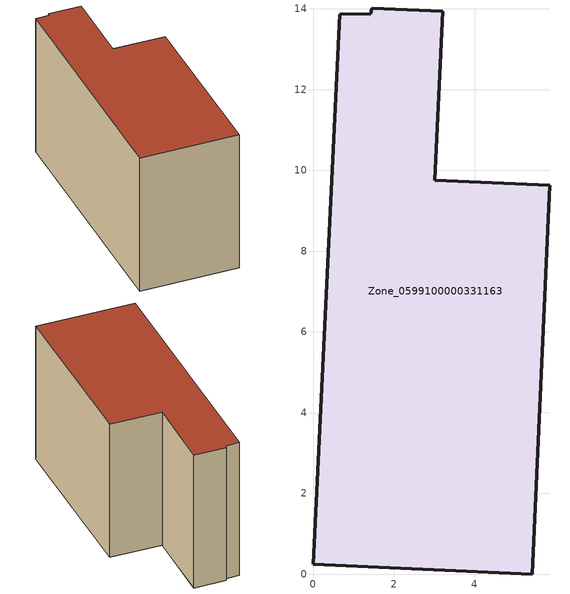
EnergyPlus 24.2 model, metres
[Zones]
Zone_0599100000331163
 floor ground (C_G): 1.45,14.02 3.21,13.94 3.02,9.76 5.87,9.63 5.43,0 0,0.25 0.66,13.86 1.43,13.88 z0.97
 wall outside (C_F): 5.43,0 5.87,9.63 3.02,9.76 3.21,13.94 1.45,14.02 1.43,13.88 0.66,13.86 0,0.25 5.43,0 z0.97:9.02
 roof outside (C_R): 3.21,13.94 1.45,14.02 1.43,13.88 0.66,13.86 0,0.25 5.43,0 5.87,9.63 3.02,9.76 z9.02
[BUILDING]
Pand.0599100000331163: North Axis=0; Terrain=City; Loads Convergence Tolerance Value=0.04; Temperature Convergence Tolerance Value=0.4; Solar Distribution=FullExterior; Maximum Number of Warmup Days=25; Minimum Number of Warmup Days=1
[Site:Location]
Rotterdam.The.Hague.AP_ZH_NLD Design_Conditions: Latitude=51.96; Longitude=4.45; Time Zone=1; Elevation=-4.5
[SITE:GROUNDTEMPERATURE:BUILDINGSURFACE]
18, 18, 18, 18, 18, 18, 18, 18, 18, 18, 18, 18
[MATERIAL] Thermal Absorptance=0.9; Solar Absorptance=0.7; Visible Absorptance=0.7
Name | Roughness | Thickness | Conductivity | Density | Specific Heat
G.TI.1975-1991 | MediumSmooth | 0.15 | 0.288461 | 540 | 1210
F.TI.1975-1991 | Rough | 0.3 | 0.230769 | 1920 | 840
R.TI.1975-1991 | MediumRough | 0.2 | 0.153846 | 1500 | 1000
[CONSTRUCTION]
C_G: G.TI.1975-1991
C_F: F.TI.1975-1991
C_R: R.TI.1975-1991
[ZONE]
Zone_0599100000331163: Type=1; Multiplier=1; Ceiling Height=Autocalculate; Volume=Autocalculate; Floor Area=autocalculate; Part of Total Floor Area=Yes
[ZONEINFILTRATION:DESIGNFLOWRATE]
Infil_Zone_0599100000331163: Zone or ZoneList or Space or SpaceList=Zone_0599100000331163; Schedule=AlwaysOn; Design Flow Rate Calculation Method=Flow/Area; Flow Rate per Floor Area=0.003; Constant Term Coefficient=1; Temperature Term Coefficient=0; Velocity Term Coefficient=0; Velocity Squared Term Coefficient=0
[HVACTEMPLATE:ZONE:IDEALLOADSAIRSYSTEM]
Zone_0599100000331163: Maximum Heating Supply Air Temperature=50; Minimum Cooling Supply Air Temperature=13; Maximum Heating Supply Air Humidity Ratio=0.0156; Minimum Cooling Supply Air Humidity Ratio=0.0077; Heating Limit=NoLimit; Cooling Limit=NoLimit; Dehumidification Control Type=ConstantSensibleHeatRatio; Cooling Sensible Heat Ratio=0.7; Dehumidification Setpoint=60; Humidification Control Type=None; Humidification Setpoint=30; Outdoor Air Method=None; Outdoor Air Flow Rate per Person=0.00944; Outdoor Air Flow Rate per Zone Floor Area=0; Outdoor Air Flow Rate per Zone=0; Demand Controlled Ventilation Type=None; Outdoor Air Economizer Type=NoEconomizer; Heat Recovery Type=None; Sensible Heat Recovery Effectiveness=0.7; Latent Heat Recovery Effectiveness=0.65
[ZONECONTROL:THERMOSTAT]
ThermostatControl_Zone_0599100000331163: Zone or ZoneList=Zone_0599100000331163; Control Type Schedule=DualSetpointControlType; Control 1=Thermostat_Zone_0599100000331163; Temperature Difference Between Cutout And Setpoint=0
[THERMOSTATSETPOINT:DUALSETPOINT]
Thermostat_Zone_0599100000331163: Heating Setpoint Temperature Schedule=HeatingSetpoint_Zone_0599100000331163; Cooling Setpoint Temperature Schedule=CoolingSetpoint_Zone_0599100000331163
[SCHEDULE:COMPACT]
HeatingSetpoint_Zone_0599100000331163: Through: 12/31, For: AllDays, Until: 24:00, 21
CoolingSetpoint_Zone_0599100000331163: Through: 12/31, For: AllDays, Until: 24:00, 24
DualSetpointControlType: Through: 12/31, For: AllDays, Until: 24:00, 4
AlwaysOn: Through: 12/31, For: AllDays, Until: 24:00, 1
